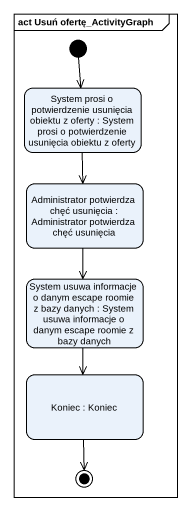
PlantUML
@startuml
mainframe act Usuń ofertę_ActivityGraph
hide empty description
state "System prosi o potwierdzenie usunięcia obiektu z oferty : System prosi o potwierdzenie usunięcia obiektu z oferty" as System_prosi_o
state "Administrator potwierdza chęć usunięcia : Administrator potwierdza chęć usunięcia" as Administrator_potwierdza
state "System usuwa informacje o danym escape roomie z bazy danych : System usuwa informacje o danym escape roomie z bazy danych" as System_usuwa_informacje_o
state "Koniec : Koniec" as Koniec
[*] --> System_prosi_o
System_prosi_o --> Administrator_potwierdza
Administrator_potwierdza --> System_usuwa_informacje_o
System_usuwa_informacje_o --> Koniec
Koniec --> [*]
@enduml
